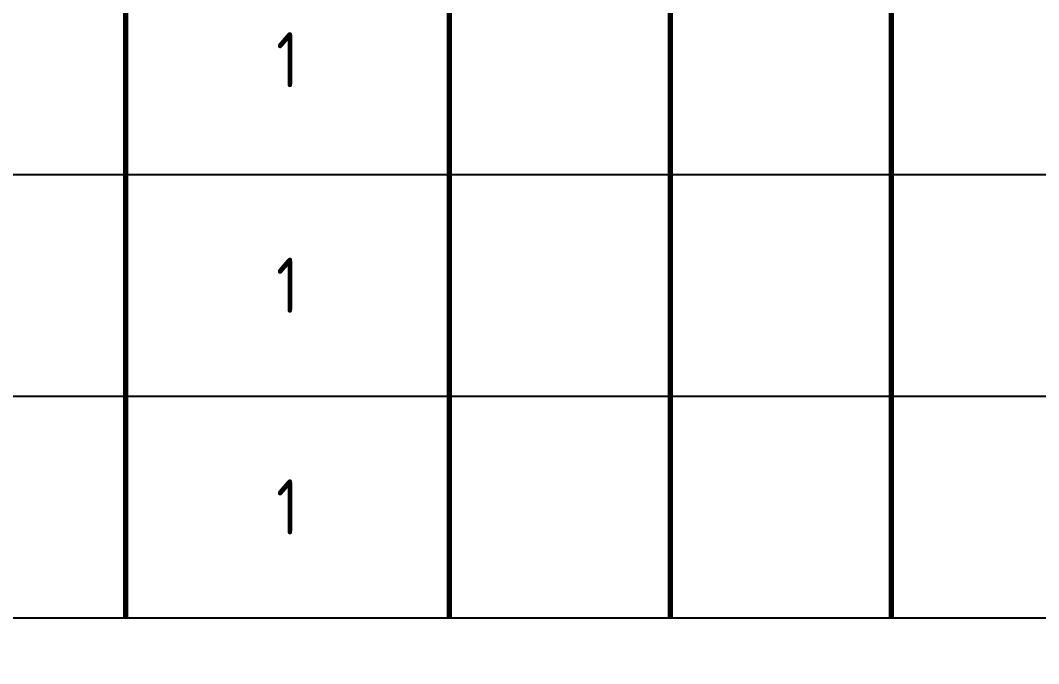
# Model space of a CAD drawing. Header units: millimetres. Extents: x 5199099784 to 5206480996, y 4925946133 to 4926415281.
# Drawn here: x 5202652915 to 5202675952, y 4926231730 to 4926246289 of the extents above; entities that cross this region are included whole.
import ezdxf
from ezdxf import colors
from ezdxf.entities.mleader import LeaderData, LeaderLine
from ezdxf.math import Vec2, Vec3

# ---------------------------------------------------------------- set-up
doc = ezdxf.new("R2010")
doc.units = ezdxf.units.MM
doc.layers.add('!К1_Метки', color=30, linetype='Continuous', lineweight=5)
doc.layers.add('Выноски', color=7, linetype='Continuous')
doc.layers.add('ГП Таблица экспликации', color=7, linetype='Continuous')
doc.styles.add('GOST 2.304', font='GOST_0.TTF')
doc.styles.get("Standard").update_dxf_attribs({"font": 'GOST_0.TTF'})

# ---------------------------------------------------------------- blocks, each defined once
blk = doc.blocks.new('*T5')
at = {"layer": 'ГП Таблица экспликации', "color": 0, "lineweight": -2, "transparency": 16777216}
blk.add_line((0, -3395), (92500, -3395), dxfattribs=at)
at = {"layer": 'ГП Таблица экспликации', "color": 0, "linetype": 'ByBlock', "lineweight": 70, "transparency": 16777216}
for p, q in [((0, -3395), (0, -20248)), ((4096, -3395), (4096, -20248)), ((25173, -3395), (25173, -20248)), ((30173, -3395), (30173, -20248)), ((47500, -3395), (47500, -20248)), ((77500, -3395), (77500, -20248)), ((92500, -3395), (92500, -20248)), ((37500, -8526), (37500, -20248)), ((47500, -8526), (92500, -8526)), ((62500, -8526), (62500, -20248)), ((85000, -8526), (85000, -20248)), ((37500, -14387), (77500, -14387)), ((42500, -14387), (42500, -20248)), ((55000, -14387), (55000, -20248)), ((70000, -14387), (70000, -20248)), ((0, -29248), (0, -183040)), ((4096, -29248), (4096, -61663)), ((25173, -29248), (25173, -61663)), ((30173, -29248), (30173, -61663)), ((37500, -29248), (37500, -61663)), ((42500, -29248), (42500, -61663)), ((47500, -29248), (47500, -61663)), ((55000, -29248), (55000, -61663)), ((62500, -29248), (62500, -61663)), ((70000, -29248), (70000, -61663)), ((77500, -29248), (77500, -61663)), ((85000, -29248), (85000, -61663)), ((92500, -29248), (92500, -183040)), ((4096, -66681), (4096, -91952)), ((25173, -66681), (25173, -91952)), ((30173, -66681), (30173, -91952)), ((37500, -66681), (37500, -91952)), ((42500, -66681), (42500, -91952)), ((47500, -66681), (47500, -91952)), ((55000, -66681), (55000, -91952)), ((62500, -66681), (62500, -91952)), ((70000, -66681), (70000, -91952)), ((77500, -66681), (77500, -91952)), ((85000, -66681), (85000, -91952)), ((4096, -96969), (4096, -142363)), ((25173, -96969), (25173, -142363)), ((30173, -96969), (30173, -142363)), ((37500, -96969), (37500, -142363)), ((42500, -96969), (42500, -142363)), ((47500, -96969), (47500, -142363)), ((55000, -96969), (55000, -142363)), ((62500, -96969), (62500, -142363)), ((70000, -96969), (70000, -142363)), ((77500, -96969), (77500, -142363)), ((85000, -96969), (85000, -142363)), ((4096, -147380), (4096, -183040)), ((25173, -147380), (25173, -183040)), ((30173, -147380), (30173, -183040)), ((37500, -147380), (37500, -183040)), ((42500, -147380), (42500, -183040)), ((47500, -147380), (47500, -183040)), ((55000, -147380), (55000, -183040)), ((62500, -147380), (62500, -183040)), ((70000, -147380), (70000, -183040)), ((77500, -147380), (77500, -183040)), ((85000, -147380), (85000, -183040)), ((0, -188058), (0, -257250)), ((4096, -188058), (4096, -257250)), ((25173, -188058), (25173, -257250)), ((30173, -188058), (30173, -257250)), ((37500, -188058), (37500, -257250)), ((42500, -188058), (42500, -257250)), ((47500, -188058), (47500, -257250)), ((55000, -188058), (55000, -257250)), ((62500, -188058), (62500, -257250)), ((70000, -188058), (70000, -257250)), ((77500, -188058), (77500, -257250)), ((85000, -188058), (85000, -257250)), ((92500, -188058), (92500, -257250))]:
    blk.add_line(p, q, dxfattribs=at)
at = {"layer": 'ГП Таблица экспликации', "color": 0, "lineweight": 70, "transparency": 16777216}
for p, q in [((30173, -8526), (37500, -8526)), ((0, -20248), (92500, -20248))]:
    blk.add_line(p, q, dxfattribs=at)
at = {"layer": 'ГП Таблица экспликации', "color": 0, "linetype": 'ByBlock', "lineweight": -2, "transparency": 16777216}
for p, q in [((37500, -8526), (47500, -8526)), ((0, -34266), (92500, -34266)), ((0, -41593), (92500, -41593)), ((0, -46610), (92500, -46610)), ((0, -51628), (92500, -51628)), ((0, -56646), (92500, -56646)), ((0, -61663), (92500, -61663)), ((0, -66681), (92500, -66681)), ((0, -71698), (92500, -71698)), ((0, -76716), (92500, -76716)), ((0, -81917), (92500, -81917)), ((0, -86934), (92500, -86934)), ((0, -91952), (92500, -91952)), ((0, -96969), (92500, -96969)), ((0, -101987), (92500, -101987)), ((0, -107005), (92500, -107005)), ((0, -112022), (92500, -112022)), ((0, -117040), (92500, -117040)), ((0, -122130), (92500, -122130)), ((0, -127147), (92500, -127147)), ((0, -132165), (92500, -132165)), ((0, -137345), (92500, -137345)), ((0, -142363), (92500, -142363)), ((0, -147380), (92500, -147380)), ((0, -152570), (92500, -152570)), ((0, -157588), (92500, -157588)), ((0, -162605), (92500, -162605)), ((0, -167815), (92500, -167815)), ((0, -173005), (92500, -173005)), ((0, -178023), (92500, -178023)), ((0, -183040), (92500, -183040)), ((0, -183040), (0, -188058)), ((92500, -183040), (92500, -188058)), ((0, -188058), (92500, -188058)), ((0, -193075), (92500, -193075)), ((0, -200369), (92500, -200369)), ((0, -205386), (92500, -205386)), ((0, -210476), (92500, -210476)), ((0, -215494), (92500, -215494)), ((0, -220512), (92500, -220512)), ((0, -227847), (92500, -227847)), ((0, -233049), (92500, -233049)), ((0, -238250), (92500, -238250)), ((0, -241417), (92500, -241417)), ((0, -244584), (92500, -244584)), ((0, -247750), (92500, -247750)), ((0, -250917), (92500, -250917)), ((0, -254084), (92500, -254084)), ((0, -257250), (92500, -257250))]:
    blk.add_line(p, q, dxfattribs=at)
at = {"layer": 'ГП Таблица экспликации', "color": 0, "lineweight": 5, "transparency": 16777216}
for p, q in [((0, -20248), (0, -29248)), ((92500, -20248), (92500, -29248)), ((0, -24748), (92500, -24748)), ((0, -29248), (92500, -29248))]:
    blk.add_line(p, q, dxfattribs=at)
at = {"layer": 'ГП Таблица экспликации', "color": 0, "transparency": 16777216, "char_height": 1250}
for s, insert, width, attachment_point in [('ВЕДОМОСТЬ  ЖИЛЫХ  И  ОБЩЕСТВЕННЫХ  ЗДАНИЙ  И  СООРУЖЕНИЙ', (46250, -1697), 91000, 5), ('Строительный объем, м³', (85000, -5960), 13500, 5), ('Площадь м²', (62500, -5960), 28500, 5), ('Количество', (38837, -5960), 15826.8, 5), ('Квартир ', (42500, -11457), 8500, 5), ('застройки', (55000, -11457), 13500, 5), ('общая нормируемая', (70000, -11457), 13500, 5), ('Наименование и обозначение', (14635, -11822), 19577.2, 5), ('Всего', (88750, -14387), 6000, 5), ('здания', (81250, -14387), 6000, 5), ('здания', (40000, -17318), 3500, 5), ('здания', (51250, -17318), 6000, 5), ('здания', (66250, -17318), 6000, 5), ('всего', (45000, -17318), 3500, 5), ('всего', (58750, -17318), 6000, 5), ('всего', (73750, -17318), 6000, 5), ('Развлекательные сооружения:  ', (46250, -22498), 91000, 5), ('01 Древняя деревня', (46250, -26998), 91000, 5), ('1', (2048, -31757), 2596, 5), ('Тотем', (4846, -31757), 19577.2, 4), ('1', (33837, -31757), 5826.8, 5), ('Дом привидений "Приключение в пещере готов"', (4846, -37929), 19577.2, 4), ('2', (2048, -37929), 2596, 5), ('1', (33837, -37929), 5826.8, 5), ('Ферма', (4846, -44102), 19577.2, 4), ('3', (2048, -44102), 2596, 5), ('1', (33837, -44102), 5826.8, 5), ('Древняя шахта', (4846, -49119), 19577.2, 4), ('4', (2048, -49119), 2596, 5), ('1', (33837, -49119), 5826.8, 5), ('Колесо храбрости', (4846, -54137), 19577.2, 4), ('5', (2048, -54137), 2596, 5), ('1', (33837, -54137), 5826.8, 5), ('Купол испытаний', (4846, -59154), 19577.2, 4), ('6', (2048, -59154), 2596, 5), ('1', (33837, -59154), 5826.8, 5), ('02 Акрополис', (46250, -64172), 91000, 5), ('Искушение Артемиды', (4846, -69190), 19577.2, 4), ('7', (2048, -69190), 2596, 5), ('1', (33837, -69190), 5826.8, 5), ('Карусель Олимпия', (4846, -74207), 19577.2, 4), ('8', (2048, -74207), 2596, 5), ('1', (33837, -74207), 5826.8, 5), ('Академия вождения Августа', (4846, -79316), 19577.2, 4), ('9', (2048, -79316), 2596, 5), ('1', (33837, -79316), 5826.8, 5), ('Ярмарка "Агоры"', (4846, -84426), 19577.2, 4), ('10', (2048, -84426), 2596, 5), ('1', (33837, -84426), 5826.8, 5), ('11', (2048, -89443), 2596, 5), ('Бобслей', (4846, -89443), 19577.2, 4), ('1', (33837, -89443), 5826.8, 5), ('03 Скифия', (46250, -94461), 91000, 5), ('Лунный танцор', (4846, -99478), 19577.2, 4), ('12', (2048, -99478), 2596, 5), ('1', (33837, -99478), 5826.8, 5), ('13', (2048, -104496), 2596, 5), ('Вращающееся копьё', (4846, -104496), 19577.2, 4), ('1', (33837, -104496), 5826.8, 5), ('Пещера скелетов', (4846, -109513), 19577.2, 4), ('14', (2048, -109513), 2596, 5), ('1', (33837, -109513), 5826.8, 5), ('Осада башни', (4846, -114531), 19577.2, 4), ('15', (2048, -114531), 2596, 5), ('1', (33837, -114531), 5826.8, 5), ('Пиратская детская площадка', (4846, -119585), 19577.2, 4), ('16', (2048, -119585), 2596, 5), ('1', (33837, -119585), 5826.8, 5), ('Скифский театр', (4846, -124639), 19577.2, 4), ('17', (2048, -124639), 2596, 5), ('1', (33837, -124639), 5826.8, 5), ('Полет в лесу', (4846, -129656), 19577.2, 4), ('18', (2048, -129656), 2596, 5), ('1', (33837, -129656), 5826.8, 5), ('Танец Московская кадриль', (4846, -134755), 19577.2, 4), ('19', (2048, -134755), 2596, 5), ('1', (33837, -134755), 5826.8, 5), ('Поиск кладов', (4846, -139854), 19577.2, 4), ('20', (2048, -139854), 2596, 5), ('1', (33837, -139854), 5826.8, 5), ('04 Легенда гор', (46250, -144872), 91000, 5), ('Дремлющее чудовище Кары-Дага ', (4846, -149975), 19577.2, 4), ('21', (2048, -149975), 2596, 5), ('1', (33837, -149975), 5826.8, 5), ('Поющий Уотерс', (4846, -155079), 19577.2, 4), ('22', (2048, -155079), 2596, 5), ('1', (33837, -155079), 5826.8, 5), ('Волшебный оркестр', (4846, -160096), 19577.2, 4), ('23', (2048, -160096), 2596, 5), ('1', (33837, -160096), 5826.8, 5), ('Волшебная детская Деревенская площадка', (4846, -165210), 19577.2, 4), ('24', (2048, -165210), 2596, 5), ('1', (33837, -165210), 5826.8, 5), ('Приключение на Вершине Деревьев', (4846, -170410), 19577.2, 4), ('25', (2048, -170410), 2596, 5), ('1', (33837, -170410), 5826.8, 5), ('Горка Тюбинг', (4846, -175514), 19577.2, 4), ('26', (2048, -175514), 2596, 5), ('1', (33837, -175514), 5826.8, 5), ('27', (2048, -180531), 2596, 5), ('Полет в лесу', (4846, -180531), 19577.2, 4), ('1', (33837, -180531), 5826.8, 5), ('Здания и сооружения для руководства и обслуживающего персонала посетителей', (46250, -185549), 91000, 5), ('Администрация', (4846, -190566), 19577.2, 4), ('28', (2048, -190566), 2596, 5), ('2', (27673, -190566), 3500, 5), ('1', (33837, -190566), 5826.8, 5), ('Помещение для хранения уборочного и технического инвентаря', (4846, -196722), 19577.2, 4), ('29', (2048, -196722), 2596, 5), ('1', (33837, -196722), 5826.8, 5), ('30', (2048, -202878), 2596, 5), ('Касса', (4846, -202878), 19577.2, 4), ('2', (33837, -202878), 5826.8, 5), ('31', (2048, -207931), 2596, 5), ('Трансформаторная подстанция', (4846, -207931), 19577.2, 4), ('1', (33837, -207931), 5826.8, 5), ('32', (2048, -212985), 2596, 5), ('Отчистные сооружения', (4846, -212985), 19577.2, 4), ('1', (33837, -212985), 5826.8, 5), ('Автобусная остановка', (4846, -218003), 19577.2, 4), ('33', (2048, -218003), 2596, 5), ('2', (33837, -218003), 5826.8, 5), ('Бельведер (Наблюдательная вышка)', (4846, -224179), 19577.2, 4), ('34', (2048, -224179), 2596, 5), ('2', (33837, -224179), 5826.8, 5), ('Станция канатной дороги', (4846, -230448), 19577.2, 4), ('35', (2048, -230448), 2596, 5), ('1', (33837, -230448), 5826.8, 5), ('Еда и напитки', (4846, -235649), 19577.2, 4), ('36', (2048, -235649), 2596, 5), ('6', (33837, -235649), 5826.8, 5), ('Резервная позиция', (4846, -239834), 19577.2, 4), ('37', (2048, -239834), 2596, 5), ('Резервная позиция', (4846, -243000), 19577.2, 4), ('38', (2048, -243000), 2596, 5), ('39', (2048, -246167), 2596, 5), ('Резервная позиция', (4846, -246167), 19577.2, 4), ('Резервная позиция', (4846, -249334), 19577.2, 4), ('40', (2048, -249334), 2596, 5), ('Резервная позиция', (4846, -252500), 19577.2, 4), ('41', (2048, -252500), 2596, 5), ('Резервная позиция', (4846, -255667), 19577.2, 4), ('42', (2048, -255667), 2596, 5)]:
    blk.add_mtext(s, dxfattribs=dict(at, insert=insert, width=width, attachment_point=attachment_point))
at = {"layer": 'ГП Таблица экспликации', "color": 0, "transparency": 16777216, "char_height": 1250, "attachment_point": 5, "rotation": 90}
for s, insert, width in [('Номер на плане', (2048, -11822), 15353.86), ('Этажность', (27673, -11822), 15353.86), ('зданий (сооруж.)', (33837, -14387), 10222.1)]:
    blk.add_mtext(s, dxfattribs=dict(at, insert=insert, width=width))
blk = doc.blocks.new('_None')

msp = doc.modelspace()

# ---------------------------------------------------------------- block references
msp.add_blockref('*T5', (5202625119.006348, 4926415807.000397))

# ---------------------------------------------------------------- leaders
at = {"layer": '!К1_Метки'}
ml = msp.add_multileader_mtext('Standard', dxfattribs=at)
ml.set_content('{\\C256;К1 %%C150}', color=5, style='GOST 2.304')
ml.set_leader_properties(lineweight=-3)
ml.set_arrow_properties(name='NONE')
ml.build(insert=Vec2(0, 0))
ml.multileader.update_dxf_attribs({"text_left_attachment_type": 6, "text_right_attachment_type": 6, "dogleg_length": 1, "arrow_head_size": 1250, "scale": 500})
ctx = ml.context
ctx.base_point, ctx.scale, ctx.char_height, ctx.arrow_head_size, ctx.landing_gap_size, ctx.plane_origin = Vec3(5202952145.391936, 4926242102.24188, -37056.567941), 500, 1250, 1250, 900, Vec3(5202967759.283083, 4926227278.726056, -37056.567941)
ctx.left_attachment, ctx.right_attachment, ctx.text_align_type = 6, 6, 1
notes = []
notes.append((ctx, [(1, (1, 1, 0), (5202958615.775416, 4926242102.24188, -37056.567941), (-1, 0), 99.847766, [(1, [(5202960747.06652, 4926245194.810762, -37056.567941)], 0, [])])]))
ctx.mtext.insert, ctx.mtext.width, ctx.mtext.defined_height, ctx.mtext.alignment, ctx.mtext.flow_direction = Vec3(5202955330.659794, 4926243602.24188, -37056.567941), 6182.61840997, 2860.43425, 2, 5
ml = msp.add_multileader_mtext('Standard', dxfattribs=at)
ml.set_content('{\\C256;К1 %%C150}', color=5, style='GOST 2.304')
ml.set_leader_properties(lineweight=-3)
ml.set_arrow_properties(name='NONE')
ml.build(insert=Vec2(0, 0))
ml.multileader.update_dxf_attribs({"text_left_attachment_type": 6, "text_right_attachment_type": 6, "dogleg_length": 1, "arrow_head_size": 1250, "scale": 500})
ctx = ml.context
ctx.base_point, ctx.scale, ctx.char_height, ctx.arrow_head_size, ctx.landing_gap_size, ctx.plane_origin = Vec3(5202986929.963534, 4926243471.665132, 72500), 500, 1250, 1250, 900, Vec3(5203002099.265301, 4926227309.45911, 72500)
ctx.left_attachment, ctx.right_attachment, ctx.text_align_type = 6, 6, 1
notes.append((ctx, [(0, (1, 1, 0), (5202986830.115768, 4926243471.665132, 72500), (1, 0), 99.847766, [(1, [(5202985722.114393, 4926241528.670833, 72500)], 0, [])])]))
ctx.mtext.insert, ctx.mtext.width, ctx.mtext.defined_height, ctx.mtext.alignment, ctx.mtext.flow_direction = Vec3(5202990115.231392, 4926244971.665132, 72500), 6182.61840997, 2860.43425, 2, 5
ml = msp.add_multileader_mtext('Standard', dxfattribs=at)
ml.set_content('{\\C256;К1 %%C150}', color=5, style='GOST 2.304')
ml.set_leader_properties(lineweight=-3)
ml.set_arrow_properties(name='NONE')
ml.build(insert=Vec2(0, 0))
ml.multileader.update_dxf_attribs({"text_left_attachment_type": 6, "text_right_attachment_type": 6, "dogleg_length": 1, "arrow_head_size": 1250, "scale": 500})
ctx = ml.context
ctx.base_point, ctx.scale, ctx.char_height, ctx.arrow_head_size, ctx.landing_gap_size, ctx.plane_origin = Vec3(5203003843.835098, 4926240689.103091, 70500), 500, 1250, 1250, 900, Vec3(5203019013.136865, 4926224526.89707, 70500)
ctx.left_attachment, ctx.right_attachment, ctx.text_align_type = 6, 6, 1
notes.append((ctx, [(0, (1, 1, 0), (5203003743.987332, 4926240689.103091, 70500), (1, 0), 99.847766, [(1, [(5203002635.985957, 4926238746.108792, 70500)], 0, [])])]))
ctx.mtext.insert, ctx.mtext.width, ctx.mtext.defined_height, ctx.mtext.alignment, ctx.mtext.flow_direction = Vec3(5203007029.102956, 4926242189.103091, 70500), 6182.61840997, 2860.43425, 2, 5
ml = msp.add_multileader_mtext('Standard', dxfattribs=at)
ml.set_content('{\\C256;К1 %%C200}', color=5, style='GOST 2.304')
ml.set_leader_properties(lineweight=-3)
ml.set_arrow_properties(name='NONE')
ml.build(insert=Vec2(0, 0))
ml.multileader.update_dxf_attribs({"text_left_attachment_type": 6, "text_right_attachment_type": 6, "dogleg_length": 1, "arrow_head_size": 1250, "scale": 500})
ctx = ml.context
ctx.base_point, ctx.scale, ctx.char_height, ctx.arrow_head_size, ctx.landing_gap_size, ctx.plane_origin = Vec3(5202973203.034462, 4926238660.932568, -346023), 500, 1250, 1250, 900, Vec3(5203010530.084542, 4926214279.411924, -346023)
ctx.left_attachment, ctx.right_attachment, ctx.text_align_type = 6, 6, 1
notes.append((ctx, [(1, (1, 1, 0), (5202980030.5608, 4926238660.932568, -346023), (-1, 0), 99.847766, [(1, [(5202980796.19124, 4926237629.229962, -346023)], 0, [])])]))
ctx.mtext.insert, ctx.mtext.width, ctx.mtext.defined_height, ctx.mtext.alignment, ctx.mtext.flow_direction = Vec3(5202976566.873748, 4926240160.932568, -346023), 6182.61840997, 2860.43425, 2, 5
ml = msp.add_multileader_mtext('Standard', dxfattribs=at)
ml.set_content('{\\C256;К1 %%C200}', color=5, style='GOST 2.304')
ml.set_leader_properties(lineweight=-3)
ml.set_arrow_properties(name='NONE')
ml.build(insert=Vec2(0, 0))
ml.multileader.update_dxf_attribs({"text_left_attachment_type": 6, "text_right_attachment_type": 6, "dogleg_length": 1, "arrow_head_size": 1250, "scale": 500})
ctx = ml.context
ctx.base_point, ctx.scale, ctx.char_height, ctx.arrow_head_size, ctx.landing_gap_size, ctx.plane_origin = Vec3(5202952163.086372, 4926238426.355947, -362554), 500, 1250, 1250, 900, Vec3(5202990309.788378, 4926212798.002413, -362554)
ctx.left_attachment, ctx.right_attachment, ctx.text_align_type = 6, 6, 1
notes.append((ctx, [(1, (1, 1, 0), (5202958990.61271, 4926238426.355947, -362554), (-1, 0), 99.847766, [(1, [(5202960575.895076, 4926236147.820451, -362554)], 0, [])])]))
ctx.mtext.insert, ctx.mtext.width, ctx.mtext.defined_height, ctx.mtext.alignment, ctx.mtext.flow_direction = Vec3(5202955526.925658, 4926239926.355947, -362554), 6182.61840997, 2860.43425, 2, 5
ml = msp.add_multileader_mtext('Standard', dxfattribs=at)
ml.set_content('{\\C256;К1 %%C200}', color=5, style='GOST 2.304')
ml.set_leader_properties(lineweight=-3)
ml.set_arrow_properties(name='NONE')
ml.build(insert=Vec2(0, 0))
ml.multileader.update_dxf_attribs({"text_left_attachment_type": 6, "text_right_attachment_type": 6, "dogleg_length": 1, "arrow_head_size": 1250, "scale": 500})
ctx = ml.context
ctx.base_point, ctx.scale, ctx.char_height, ctx.arrow_head_size, ctx.landing_gap_size, ctx.plane_origin = Vec3(5202943571.957715, 4926238046.926228, -370866), 500, 1250, 1250, 900, Vec3(5202971757.130963, 4926213276.373981, -370866)
ctx.left_attachment, ctx.right_attachment, ctx.text_align_type = 6, 6, 1
notes.append((ctx, [(0, (1, 1, 0), (5202943472.109949, 4926238046.926228, -370866), (1, 0), 99.847766, [(1, [(5202942023.237661, 4926236626.192019, -370866)], 0, [])])]))
ctx.mtext.insert, ctx.mtext.width, ctx.mtext.defined_height, ctx.mtext.alignment, ctx.mtext.flow_direction = Vec3(5202946935.797001, 4926239546.926228, -370866), 6182.61840997, 2860.43425, 2, 5
ml = msp.add_multileader_mtext('Standard', dxfattribs=at)
ml.set_content('{\\C256;К1 %%C150}', color=5, style='GOST 2.304')
ml.set_leader_properties(lineweight=-3)
ml.set_arrow_properties(name='NONE')
ml.build(insert=Vec2(0, 0))
ml.multileader.update_dxf_attribs({"text_left_attachment_type": 6, "text_right_attachment_type": 6, "dogleg_length": 1, "arrow_head_size": 1250, "scale": 500})
ctx = ml.context
ctx.base_point, ctx.scale, ctx.char_height, ctx.arrow_head_size, ctx.landing_gap_size, ctx.plane_origin = Vec3(5203024923.783587, 4926234937.8761, 72500), 500, 1250, 1250, 900, Vec3(5203040093.085354, 4926218775.670078, 72500)
ctx.left_attachment, ctx.right_attachment, ctx.text_align_type = 6, 6, 1
notes.append((ctx, [(0, (1, 1, 0), (5203024823.935822, 4926234937.8761, 72500), (1, 0), 99.847766, [(1, [(5203023715.934446, 4926232994.881801, 72500)], 0, [])])]))
ctx.mtext.insert, ctx.mtext.width, ctx.mtext.defined_height, ctx.mtext.alignment, ctx.mtext.flow_direction = Vec3(5203028109.051445, 4926236437.8761, 72500), 6182.61840997, 2860.43425, 2, 5
ml = msp.add_multileader_mtext('Standard', dxfattribs=at)
ml.set_content('{\\C256;К1 %%C200}', color=5, style='GOST 2.304')
ml.set_leader_properties(lineweight=-3)
ml.set_arrow_properties(name='NONE')
ml.build(insert=Vec2(0, 0))
ml.multileader.update_dxf_attribs({"text_left_attachment_type": 6, "text_right_attachment_type": 6, "dogleg_length": 1, "arrow_head_size": 1250, "scale": 500})
ctx = ml.context
ctx.base_point, ctx.scale, ctx.char_height, ctx.arrow_head_size, ctx.landing_gap_size, ctx.plane_origin = Vec3(5202994830.865704, 4926232538.356868, 67000), 500, 1250, 1250, 900, Vec3(5203032956.974497, 4926211458.409919, 67000)
ctx.left_attachment, ctx.right_attachment, ctx.text_align_type = 6, 6, 1
notes.append((ctx, [(1, (1, 1, 0), (5203001658.392041, 4926232538.356868, 67000), (-1, 0), 99.847766, [(1, [(5203003223.081195, 4926234808.227957, 67000)], 0, [])])]))
ctx.mtext.insert, ctx.mtext.width, ctx.mtext.defined_height, ctx.mtext.alignment, ctx.mtext.flow_direction = Vec3(5202998194.704989, 4926234038.356868, 67000), 6182.61840997, 2860.43425, 2, 5
ml = msp.add_multileader_mtext('Standard', dxfattribs=at)
ml.set_content('{\\C256;К1 %%C200}', color=5, style='GOST 2.304')
ml.set_leader_properties(lineweight=-3)
ml.set_arrow_properties(name='NONE')
ml.build(insert=Vec2(0, 0))
ml.multileader.update_dxf_attribs({"text_left_attachment_type": 6, "text_right_attachment_type": 6, "dogleg_length": 1, "arrow_head_size": 1250, "scale": 500})
ctx = ml.context
ctx.base_point, ctx.scale, ctx.char_height, ctx.arrow_head_size, ctx.landing_gap_size, ctx.plane_origin = Vec3(5203057313.12278, 4926232191.40719), 500, 1250, 1250, 900, Vec3(5203073519.521087, 4926212377.250768)
ctx.left_attachment, ctx.right_attachment, ctx.text_align_type = 6, 6, 1
notes.append((ctx, [(1, (1, 1, 0), (5203064140.649117, 4926232191.40719), (-1, 0), 99.847766, [(1, [(5203064782.669812, 4926227046.418389)], 0, [])])]))
ctx.mtext.insert, ctx.mtext.width, ctx.mtext.defined_height, ctx.mtext.alignment, ctx.mtext.flow_direction = Vec3(5203060676.962066, 4926233691.40719), 6182.61840997, 2860.43425, 2, 5
at = {"layer": 'Выноски', "color": 0, "lineweight": 5}
ml = msp.add_multileader_mtext('Standard', dxfattribs=at)
ml.set_content('{\\C0;Пож. резервуары\\P2 х 120 м.куб.}', color=5, style='GOST 2.304')
ml.set_leader_properties(lineweight=-3)
ml.set_arrow_properties(name='NONE')
ml.build(insert=Vec2(0, 0))
ml.multileader.update_dxf_attribs({"text_left_attachment_type": 6, "text_right_attachment_type": 6, "dogleg_length": 1, "arrow_head_size": 1250, "scale": 500})
ctx = ml.context
ctx.base_point, ctx.scale, ctx.char_height, ctx.arrow_head_size, ctx.landing_gap_size, ctx.plane_origin = Vec3(5203024626.89901, 4926239022.968989, 12450.5), 500, 1250, 1250, 900, Vec3(5202996078.625617, 4926219480.556672, 12450.5)
ctx.left_attachment, ctx.right_attachment, ctx.text_align_type = 6, 6, 1
notes.append((ctx, [(0, (1, 1, 0), (5203024527.051244, 4926239022.968989, 12450.5), (1, 0), 99.847766, [(0, [(5203017793.747813, 4926243948.202369, 12450.5), (5203024518.278352, 4926243850.320683, 12450.5)], 0, [])])]))
ctx.mtext.insert, ctx.mtext.width, ctx.mtext.alignment, ctx.mtext.flow_direction = Vec3(5203030616.184724, 4926240629.218989, 12450.5), 13801.5188085, 2, 5
ml = msp.add_multileader_mtext('Standard', dxfattribs=at)
ml.set_content('{\\C0;Пож. резервуары\\P2 х 120 м.куб.}', color=5, style='GOST 2.304')
ml.set_leader_properties(lineweight=-3)
ml.set_arrow_properties(name='NONE')
ml.build(insert=Vec2(0, 0))
ml.multileader.update_dxf_attribs({"text_left_attachment_type": 6, "text_right_attachment_type": 6, "dogleg_length": 1, "arrow_head_size": 1250, "scale": 500})
ctx = ml.context
ctx.base_point, ctx.scale, ctx.char_height, ctx.arrow_head_size, ctx.landing_gap_size, ctx.plane_origin = Vec3(5202544174.326001, 4926237848.41138, 72500), 500, 1250, 1250, 900, Vec3(5202515626.052608, 4926218305.999063, 72500)
ctx.left_attachment, ctx.right_attachment, ctx.text_align_type = 6, 6, 1
notes.append((ctx, [(0, (1, 1, 0), (5202544074.478235, 4926237848.41138, 72500), (1, 0), 99.847766, [(0, [(5202537341.174805, 4926242773.644759, 72500), (5202544065.705343, 4926242675.763074, 72500)], 0, [])])]))
ctx.mtext.insert, ctx.mtext.width, ctx.mtext.alignment, ctx.mtext.flow_direction = Vec3(5202550163.611715, 4926239454.66138, 72500), 13801.5188085, 2, 5
for ctx, leaders in notes:
    for number, flags, end, landing, length, lines in leaders:
        leader = LeaderData()
        leader.index, (leader.has_last_leader_line, leader.has_dogleg_vector, leader.attachment_direction) = number, flags
        leader.last_leader_point, leader.dogleg_vector, leader.dogleg_length = Vec3(end), Vec3(landing), length
        for number, points, colour, breaks in lines:
            line = LeaderLine()
            line.index, line.vertices, line.color, line.breaks = number, Vec3.list(points), colors.encode_raw_color(colour), breaks
            leader.lines.append(line)
        ctx.leaders.append(leader)

doc.saveas('drawing.dxf')
